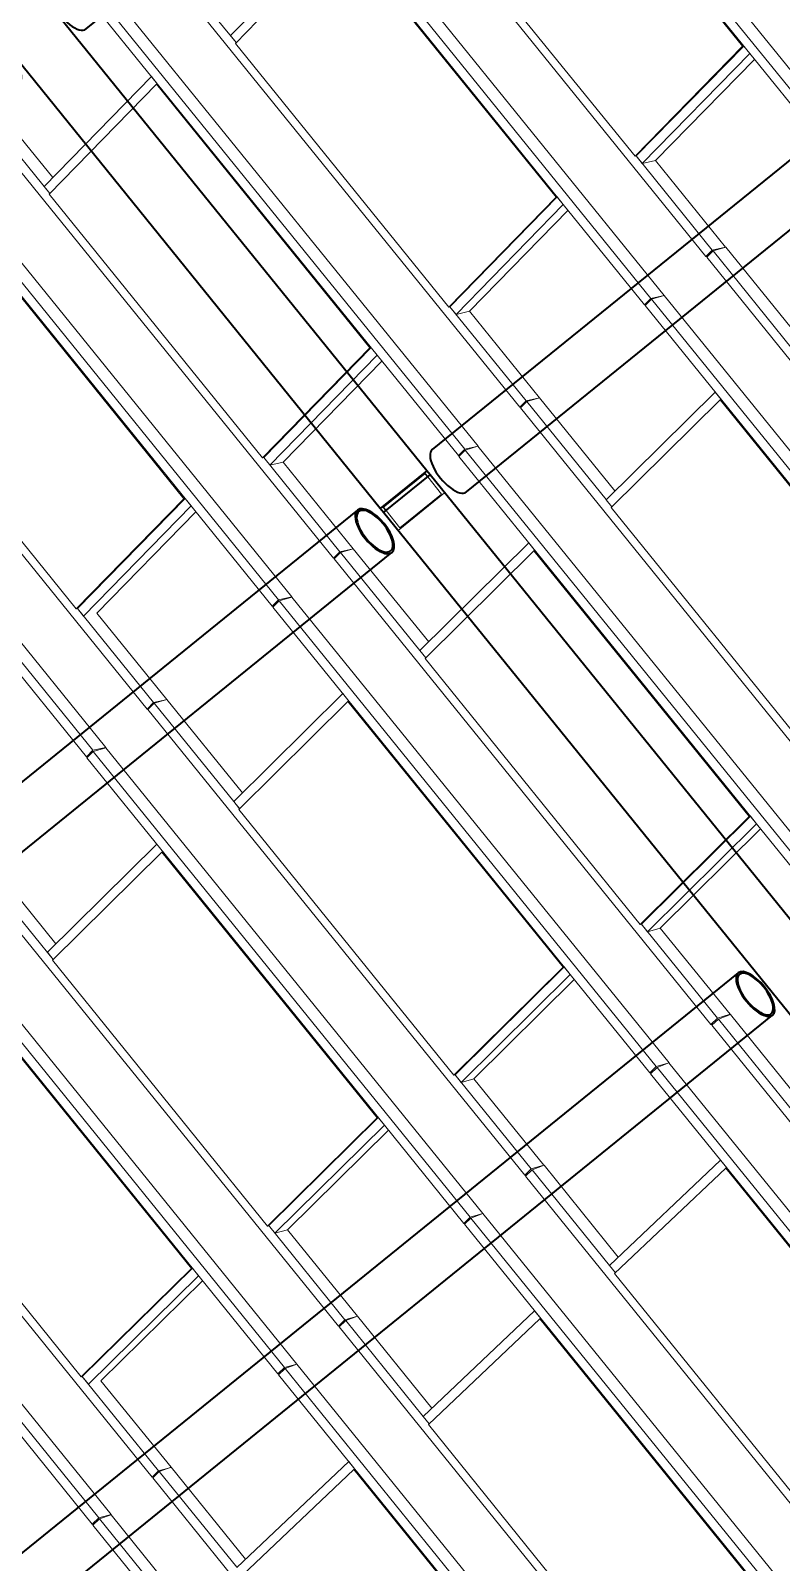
# Model space of a CAD drawing. Header units: millimetres. Extents: x 834681283 to 835686922, y 817551134 to 819407044.
# Drawn here: x 835241405 to 835245165, y 818125200 to 818132868 of the extents above; entities that cross this region are included whole.
import ezdxf

# ---------------------------------------------------------------- set-up
doc = ezdxf.new("R2010")
doc.units = ezdxf.units.MM
doc.header["$LTSCALE"] = 1200
doc.header["$MEASUREMENT"] = 0
doc.linetypes.add('P01-MAGP-P-RF$0$P01_MS_01_N1-FloorPlan-PART2OFUPPERROOFSETTINGOUT$0$BH DASHED2', pattern=[3, 2, -1])
doc.linetypes.add('P01-MAGP-P-RF$0$PHANTOM', pattern=[2.5, 1.25, -0.25, 0.25, -0.25, 0.25, -0.25])
doc.layers.add('P01-MAAN-P-EVA$0$HATCH', color=9, linetype='Continuous')
for name, color, linetype, lineweight in [('P01-MAGP-P-RF$0$MMH053__', 253, 'P01-MAGP-P-RF$0$PHANTOM', 40), ('P01-MAGP-P-RF$0$P01_MS_01_N1-FloorPlan-PART2OFUPPERROOFSETTINGOUT$0$S-BEAM', 253, 'Continuous', 35), ('P01-MAGP-P-RF$0$P01_MS_01_N1-FloorPlan-PART2OFUPPERROOFSETTINGOUT$0$S-BEAM-HIDN', 253, 'P01-MAGP-P-RF$0$P01_MS_01_N1-FloorPlan-PART2OFUPPERROOFSETTINGOUT$0$BH DASHED2', 18), ('P01-MAGP-P-RF$0$ROOF MESH HALF TONE$0$A-GLAZ', 253, 'Continuous', 9)]:
    doc.layers.add(name, color=color, linetype=linetype, lineweight=lineweight)

# ---------------------------------------------------------------- blocks, each defined once
blk = doc.blocks.new('P01-MAGP-P-RF$0$P01_MS_01_N1-FloorPlan-PART2OFUPPERROOFSETTINGOUT$0$Circular Hollow Sections - CHS273x10_PSB97-8445183-PART 2 OF  UPPER ROOF SETTING OUT')
at = {"layer": 'P01-MAGP-P-RF$0$P01_MS_01_N1-FloorPlan-PART2OFUPPERROOFSETTINGOUT$0$S-BEAM'}
for p, q in [((26075.5, 43501), (19094.9, 38613.1)), ((19251.5, 38389.5), (26232.1, 43277.4))]:
    blk.add_line(p, q, dxfattribs=at)
for centre, major_axis, start_param, end_param in [((26153.8, 43389.2), (-78.3, 111.8), 0, 3.141593), ((26153.8, 43389.2), (-72.6, 103.6), 0, 3.141593), ((26153.8, 43389.2), (-78.3, 111.8), 3.141593, 6.283185), ((26153.8, 43389.2), (-72.6, 103.6), 3.141593, 6.283185), ((19173.2, 38501.3), (-78.3, 111.8), 0, 3.141593)]:
    blk.add_ellipse(centre, major_axis=major_axis, ratio=0.422472, start_param=start_param, end_param=end_param, dxfattribs=at)
blk = doc.blocks.new('P01-MAGP-P-RF$0$P01_MS_01_N1-FloorPlan-PART2OFUPPERROOFSETTINGOUT$0$Circular Hollow Sections - CHS273x10_PSB97-8445133-PART 2 OF  UPPER ROOF SETTING OUT')
at = {"layer": 'P01-MAGP-P-RF$0$P01_MS_01_N1-FloorPlan-PART2OFUPPERROOFSETTINGOUT$0$S-BEAM'}
for p, q in [((24371, 45969.8), (17356.5, 41058.2)), ((17513, 40834.5), (24527.6, 45746.2))]:
    blk.add_line(p, q, dxfattribs=at)
for centre, major_axis, start_param, end_param in [((24449.3, 45858), (-78.3, 111.8), 0, 3.141593), ((24449.3, 45858), (-72.6, 103.6), 0, 3.141593), ((24449.3, 45858), (-78.3, 111.8), 3.141593, 6.283185), ((24449.3, 45858), (-72.6, 103.6), 3.141593, 6.283185), ((17434.7, 40946.4), (-78.3, 111.8), 0, 3.141593)]:
    blk.add_ellipse(centre, major_axis=major_axis, ratio=0.428032, start_param=start_param, end_param=end_param, dxfattribs=at)
blk = doc.blocks.new('P01-MAGP-P-RF$0$P01_MS_01_N1-FloorPlan-PART2OFUPPERROOFSETTINGOUT$0$Circular Hollow Sections - CHS273x10_PSB97-8442590-PART 2 OF  UPPER ROOF SETTING OUT')
at = {"layer": 'P01-MAGP-P-RF$0$P01_MS_01_N1-FloorPlan-PART2OFUPPERROOFSETTINGOUT$0$S-BEAM'}
for p, q in [((20440.9, 35893.3), (13424.7, 30980.5)), ((13581.3, 30756.9), (20597.5, 35669.7))]:
    blk.add_line(p, q, dxfattribs=at)
for centre, major_axis, start_param, end_param in [((20519.2, 35781.5), (-78.3, 111.8), 0, 3.141593), ((20519.2, 35781.5), (-78.3, 111.8), 3.141593, 6.283185), ((20519.2, 35781.5), (-72.6, 103.6), 3.141593, 6.283185), ((20519.2, 35781.5), (-72.6, 103.6), 0, 3.141593), ((13503, 30868.7), (-78.3, 111.8), 0, 3.141593)]:
    blk.add_ellipse(centre, major_axis=major_axis, ratio=0.424124, start_param=start_param, end_param=end_param, dxfattribs=at)
blk = doc.blocks.new('P01-MAGP-P-RF$0$P01_MS_01_N1-FloorPlan-PART2OFUPPERROOFSETTINGOUT$0$Circular Hollow Sections - CHS273x10_PSB97-8445173-PART 2 OF  UPPER ROOF SETTING OUT')
at = {"layer": 'P01-MAGP-P-RF$0$P01_MS_01_N1-FloorPlan-PART2OFUPPERROOFSETTINGOUT$0$S-BEAM'}
for p, q in [((27813.3, 41055.5), (20797, 36142.6)), ((20953.6, 35919), (27969.9, 40831.9))]:
    blk.add_line(p, q, dxfattribs=at)
for centre, major_axis, start_param, end_param in [((27891.6, 40943.7), (-78.3, 111.8), 0, 3.141593), ((27891.6, 40943.7), (-72.6, 103.6), 0, 3.141593), ((27891.6, 40943.7), (-78.3, 111.8), 3.141593, 6.283185), ((27891.6, 40943.7), (-72.6, 103.6), 3.141593, 6.283185), ((20875.3, 36030.8), (-78.3, 111.8), 0, 3.141593)]:
    blk.add_ellipse(centre, major_axis=major_axis, ratio=0.41957, start_param=start_param, end_param=end_param, dxfattribs=at)
blk = doc.blocks.new('P01-MAGP-P-RF$0$P01_MS_01_N1-FloorPlan-PART2OFUPPERROOFSETTINGOUT$0$Circular Hollow Sections - CHS273x10_PSB97-8457620-PART 2 OF  UPPER ROOF SETTING OUT')
at = {"layer": 'P01-MAGP-P-RF$0$P01_MS_01_N1-FloorPlan-PART2OFUPPERROOFSETTINGOUT$0$S-BEAM'}
for p, q in [((17004.8, 40812), (13508, 38363.5)), ((13664.6, 38139.9), (17161.4, 40588.3))]:
    blk.add_line(p, q, dxfattribs=at)
for centre, major_axis, start_param, end_param in [((17083.1, 40700.1), (-78.3, 111.8), 0, 3.141593), ((17083.1, 40700.1), (-72.6, 103.6), 0, 3.141593), ((17083.1, 40700.1), (-78.3, 111.8), 3.141593, 6.283185), ((17083.1, 40700.1), (-72.6, 103.6), 3.141593, 6.283185), ((13586.3, 38251.7), (-78.3, 111.8), 0, 3.141593)]:
    blk.add_ellipse(centre, major_axis=major_axis, ratio=0.412048, start_param=start_param, end_param=end_param, dxfattribs=at)
blk = doc.blocks.new('P01-MAGP-P-RF$0$P01_MS_01_N1-FloorPlan-PART2OFUPPERROOFSETTINGOUT$0$Circular Hollow Sections - CHS273x10_PSB97-8464791-PART 2 OF  UPPER ROOF SETTING OUT')
at = {"layer": 'P01-MAGP-P-RF$0$P01_MS_01_N1-FloorPlan-PART2OFUPPERROOFSETTINGOUT$0$S-BEAM'}
for p, q in [((18701.1, 38337.4), (15224.2, 35902.8)), ((15380.8, 35679.2), (18857.7, 38113.8))]:
    blk.add_line(p, q, dxfattribs=at)
for centre, major_axis, start_param, end_param in [((18779.4, 38225.6), (-78.3, 111.8), 3.141593, 6.283185), ((18779.4, 38225.6), (-72.6, 103.6), 0, 3.141593), ((18779.4, 38225.6), (-78.3, 111.8), 0, 3.141593), ((18779.4, 38225.6), (-72.6, 103.6), 3.141593, 6.283185), ((15302.5, 35791), (-78.3, 111.8), 0, 3.141593)]:
    blk.add_ellipse(centre, major_axis=major_axis, ratio=0.443225, start_param=start_param, end_param=end_param, dxfattribs=at)
blk = doc.blocks.new('P01-MAGP-P-RF$0$P01_MS_01_N1-FloorPlan-PART2OFUPPERROOFSETTINGOUT$0$Circular Hollow Sections - CHS273x16_PSB98-8464248-PART 2 OF  UPPER ROOF SETTING OUT')
at = {"layer": 'P01-MAGP-P-RF$0$P01_MS_01_N1-FloorPlan-PART2OFUPPERROOFSETTINGOUT$0$S-BEAM'}
for p, q in [((22137.1, 33418.6), (15092.1, 28485.7)), ((15484.7, 28427.3), (22293.7, 33195))]:
    blk.add_line(p, q, dxfattribs=at)
for major_axis, start_param, end_param in [((-78.3, 111.8), 3.141593, 6.283185), ((-78.3, 111.8), 0, 3.141593), ((-72.6, 103.6), 0, 3.141593), ((-72.6, 103.6), 3.141593, 6.283185)]:
    blk.add_ellipse((22215.4, 33306.8), major_axis=major_axis, ratio=0.429466, start_param=start_param, end_param=end_param, dxfattribs=at)
at = {"layer": 'P01-MAGP-P-RF$0$P01_MS_01_N1-FloorPlan-PART2OFUPPERROOFSETTINGOUT$0$S-BEAM-HIDN'}
for p, q in [((15092, 28485.6), (14969.5, 28399.9)), ((15126.1, 28176.2), (15484.6, 28427.3))]:
    blk.add_line(p, q, dxfattribs=at)
blk.add_ellipse((15047.8, 28288), major_axis=(-78.3, 111.8), ratio=0.429466, start_param=0, end_param=3.141593, dxfattribs=at)
blk = doc.blocks.new('P01-MAGP-P-RF$0$ROOF MESH HALF TONE')
at = {"layer": 'P01-MAGP-P-RF$0$ROOF MESH HALF TONE$0$A-GLAZ', "lineweight": 5}
for p, q in [((19469, 42408), (20819.5, 40480)), ((19502.8, 42438.1), (21224.4, 39980.3)), ((21291.8, 39990.7), (19570.2, 42448.5)), ((18809.6, 41939.1), (20529.5, 39482)), ((19811, 41910.6), (20785.9, 40518.8)), ((18485.4, 41719.2), (19835.3, 39791.8)), ((18519.1, 41749.3), (20240.4, 39291.7)), ((20308.1, 39302.2), (18586.9, 41759.8)), ((20210.3, 40007.4), (19236.1, 41399.2)), ((17860.4, 41281.1), (18257.4, 40714)), ((18231.4, 40751.1), (18805.1, 41262.6)), ((17826.7, 41251), (19546.9, 38793.8)), ((18253.5, 40710.5), (18827.2, 41222)), ((18827.2, 41222), (19801.6, 39830.6)), ((17503.1, 41031.1), (17850.6, 40534.8)), ((17536.9, 41061.2), (19257.4, 38603.8)), ((19325.1, 38614.2), (17604.5, 41071.6)), ((18231.4, 40751.1), (18257.4, 40714)), ((19227.6, 39319), (18253.5, 40710.5)), ((16877, 40592.9), (17274.2, 40025.7)), ((16944.6, 40603.3), (17294.3, 40103.9)), ((17248.2, 40062.8), (17822.7, 40574.6)), ((17850.6, 40534.8), (17822.7, 40574.6)), ((16843.2, 40562.8), (18564.1, 38105.3)), ((17270.3, 40022.2), (17844.8, 40533.9)), ((17850.6, 40534.8), (17844.8, 40533.9)), ((17844.8, 40533.9), (18818.9, 39142.6)), ((17850.6, 40534.8), (19223.6, 38573.7)), ((20785.9, 40518.8), (20210.3, 40007.4)), ((20216, 40008.2), (20791.7, 40519.7)), ((20216.1, 40008.3), (20791.8, 40519.8)), ((20791.7, 40519.7), (20785.9, 40518.8)), ((20819.6, 40480), (20791.8, 40519.8)), ((20244, 39968.5), (20819.6, 40480)), ((20840.9, 40449.4), (20311.3, 39978.8)), ((20819.5, 40480), (21190.6, 39950.2)), ((16555.6, 40373.7), (18275.4, 37916.6)), ((18342.6, 37926.6), (16622.8, 40383.7)), ((17248.2, 40062.8), (17274.2, 40025.7)), ((18244.5, 38630.9), (17270.3, 40022.2)), ((20216, 40008.2), (20210.3, 40007.4)), ((20216, 40008.2), (20563.3, 39512.1)), ((20216.1, 40008.3), (20244, 39968.5)), ((20244, 39968.5), (20311.3, 39978.8)), ((20311.3, 39978.8), (20630.8, 39522.4)), ((15859.5, 39874.4), (17581.2, 37416.6)), ((16863.5, 39846.2), (17837.5, 38454.5)), ((16869.3, 39847.1), (18241.5, 37886.5)), ((19801.6, 39830.6), (19227.6, 39319)), ((19233.4, 39320), (19807.5, 39831.6)), ((19233.4, 39319.9), (19807.4, 39831.5)), ((19807.4, 39831.5), (19801.6, 39830.6)), ((19835.3, 39791.8), (19807.5, 39831.6)), ((19261.2, 39280.2), (19835.3, 39791.8)), ((19856.8, 39761.1), (19329, 39290.7)), ((19835.3, 39791.8), (20206.6, 39261.6)), ((15575.6, 39686.6), (17294.4, 37229.9)), ((17360.6, 37239.3), (15641.8, 39696.1)), ((20529.5, 39482), (20563.3, 39512.1)), ((20567.5, 39507.5), (20533.1, 39478.2)), ((20563.3, 39512.1), (20630.8, 39522.4)), ((20631.9, 39521.9), (20567.5, 39507.5)), ((20567.5, 39507.5), (20928.6, 38991.3)), ((20631.9, 39521.9), (20975.3, 39031.2)), ((20539.3, 39483.5), (20529.5, 39482)), ((20533.1, 39478.2), (22252.1, 37021.2)), ((17261.3, 37942.8), (16286.5, 39334.4)), ((19233.4, 39319.9), (19227.6, 39319)), ((19233.4, 39320), (19261.2, 39280.2)), ((19233.4, 39319.9), (19580.6, 38823.9)), ((19261.2, 39280.2), (19329, 39290.7)), ((19328.9, 39290.7), (19648.4, 38834.3)), ((20206.6, 39261.6), (20240.4, 39291.7)), ((20214.1, 39262.7), (20206.6, 39261.6)), ((20242.7, 39287.2), (20208.4, 39257.8)), ((20240.4, 39291.7), (20308.1, 39302.2)), ((20307.6, 39301.8), (20242.7, 39287.2)), ((20242.7, 39287.2), (21965, 36829.3)), ((22029.9, 36843.9), (20307.6, 39301.8)), ((20208.4, 39257.8), (21567.8, 37317.8)), ((15889.1, 39159.6), (17260.3, 37199.8)), ((18818.9, 39142.6), (18244.5, 38630.9)), ((18250.3, 38631.8), (18824.7, 39143.5)), ((18250.3, 38631.8), (18824.7, 39143.5)), ((18824.7, 39143.5), (18818.9, 39142.6)), ((18278.1, 38592), (18852.5, 39103.8)), ((18874.1, 39073), (18345.8, 38602.4)), ((19546.9, 38793.8), (19580.6, 38823.9)), ((19584.4, 38819.6), (19550.2, 38790.2)), ((19580.6, 38823.9), (19648.4, 38834.3)), ((19649.5, 38834), (19584.4, 38819.6)), ((19584.4, 38819.6), (19946.4, 38302.3)), ((19649.5, 38834), (19993.3, 38342.6)), ((19555.9, 38795.2), (19546.9, 38793.8)), ((19550.2, 38790.2), (21269.4, 36333.2)), ((19946.2, 38302.2), (20527.8, 38801.8)), ((19968.9, 38260.9), (20550.4, 38760.5)), ((20555.8, 38761.7), (20527.8, 38801.8)), ((20556, 38761.8), (20550.4, 38760.5)), ((20550.4, 38760.5), (21534.1, 37356.7)), ((18250.3, 38631.8), (18244.5, 38630.9)), ((18250.3, 38631.8), (18597.9, 38135.4)), ((18278.2, 38592), (18345.8, 38602.4)), ((18345.8, 38602.4), (18665.5, 38145.8)), ((19223.6, 38573.7), (19257.4, 38603.8)), ((19231.5, 38574.9), (19223.6, 38573.7)), ((19259.6, 38599.2), (19225.4, 38569.7)), ((19257.4, 38603.8), (19325.1, 38614.2)), ((19324.7, 38613.5), (19259.6, 38599.2)), ((19259.6, 38599.2), (20981.6, 36141.4)), ((21046.7, 36155.7), (19324.7, 38613.5)), ((19225.4, 38569.7), (20584.1, 36630.5)), ((17837.5, 38454.5), (17261.3, 37942.8)), ((17267, 37943.7), (17843.3, 38455.4)), ((17843.3, 38455.4), (17837.5, 38454.5)), ((17871.1, 38415.6), (17843.2, 38455.3)), ((17294.8, 37903.8), (17871.1, 38415.6)), ((17892.5, 38385.1), (17362, 37913.9)), ((19946.2, 38302.2), (19972.8, 38264.3)), ((20951.4, 36856.8), (19968.9, 38260.9)), ((18564.1, 38105.3), (18597.9, 38135.4)), ((18601.1, 38131.6), (18566.9, 38102.2)), ((18597.9, 38135.4), (18665.5, 38145.8)), ((18666.3, 38145.8), (18601.1, 38131.6)), ((18601.1, 38131.6), (18963.7, 37613.5)), ((18666.3, 38145.8), (19010.5, 37653.9)), ((18963.5, 37613.4), (19544.7, 38113.7)), ((19572.8, 38073.7), (19544.7, 38113.7)), ((18571.9, 38106.5), (18564.1, 38105.3)), ((18566.9, 38102.2), (20286.4, 35645)), ((18986.1, 37572.2), (19567.3, 38072.5)), ((19572.9, 38073.7), (19567.3, 38072.5)), ((19567.3, 38072.5), (20550.4, 36669.3)), ((17267, 37943.7), (17261.3, 37942.8)), ((17267, 37943.7), (17615.1, 37446.7)), ((17267, 37943.6), (17267, 37943.6)), ((17267, 37943.6), (17294.8, 37903.8)), ((17362, 37913.9), (17682, 37457.1)), ((18241.5, 37886.5), (18275.4, 37916.6)), ((18249.8, 37887.7), (18241.5, 37886.5)), ((18277.6, 37911.6), (18243.3, 37882.1)), ((18243.3, 37882.1), (19601.4, 35943.2)), ((18275.4, 37916.6), (18342.6, 37926.6)), ((18342.5, 37925.5), (18277.6, 37911.6)), ((18277.6, 37911.6), (19999, 35453.9)), ((20063.9, 35467.8), (18342.5, 37925.5)), ((18963.5, 37613.4), (18990.1, 37575.6)), ((19968.3, 36168.8), (18986.1, 37572.2)), ((17581.2, 37416.6), (17615.1, 37446.7)), ((17617.6, 37443.4), (17583.4, 37414)), ((17615.1, 37446.7), (17676.1, 37455.9)), ((17682.6, 37457.2), (17617.6, 37443.4)), ((17617.6, 37443.4), (17980.5, 36925)), ((17682.6, 37457.2), (18027.1, 36965.1)), ((17980.4, 36924.9), (18562.7, 37426)), ((18590.7, 37386), (18562.7, 37426)), ((17587.6, 37417.6), (17581.2, 37416.6)), ((17583.4, 37414), (19303.4, 34956.7)), ((18003, 36883.7), (18585.2, 37384.8)), ((18590.8, 37386), (18585.2, 37384.8)), ((18585.2, 37384.8), (19567.8, 35982.1)), ((17260.3, 37199.8), (17294.4, 37229.9)), ((17269.1, 37201.1), (17260.3, 37199.8)), ((17296.5, 37224.5), (17262.1, 37195)), ((17262.1, 37195), (18619.9, 35255.9)), ((17294.4, 37229.9), (17360.6, 37239.3)), ((17360.9, 37237.8), (17296.5, 37224.5)), ((17296.5, 37224.5), (19017.3, 34767)), ((19081.7, 34780.3), (17360.9, 37237.8)), ((17980.4, 36924.9), (18006.9, 36887.1)), ((17992.8, 36907.4), (18007, 36887.2)), ((18985, 35480.8), (18003, 36883.7)), ((16634, 36755.1), (17023.4, 36199)), ((16698.4, 36768.4), (17042.9, 36276.3)), ((16996.9, 36236.8), (17581.6, 36738.7)), ((16599.6, 36725.6), (18320.2, 34268.2)), ((17019.4, 36195.6), (17604.2, 36697.5)), ((17609.7, 36698.6), (17604.2, 36697.5)), ((17604.2, 36697.5), (18586.3, 35294.8)), ((20550.4, 36669.3), (19968.3, 36168.8)), ((19974, 36170.1), (20556.1, 36670.6)), ((20556, 36670.5), (20550.4, 36669.3)), ((20584.2, 36630.5), (20556.1, 36670.6)), ((20002.1, 36130), (20584.2, 36630.5)), ((20602.3, 36604.4), (20067.1, 36144.2)), ((20584.1, 36630.5), (20947.4, 36111.9)), ((16316.4, 36538), (18036.6, 34080.7)), ((18100, 34093.2), (16379.9, 36550.4)), ((16996.9, 36236.8), (17023.4, 36199)), ((18001.5, 34793), (17019.4, 36195.6)), ((19973.9, 36170), (19968.3, 36168.8)), ((19972.3, 36172.3), (20320.7, 35674.5)), ((19973.9, 36170), (19973.9, 36170.1)), ((19974, 36170.1), (20002.1, 36130)), ((20002.1, 36130), (20067.1, 36144.2)), ((20067.1, 36144.2), (20385.8, 35688.7)), ((15615.6, 36037.1), (17336.9, 33579.5)), ((16624.2, 36010.4), (17606.2, 34607.6)), ((16629.7, 36011.5), (18001.9, 34051.1)), ((19567.8, 35982.1), (18985, 35480.8)), ((18990.6, 35482.1), (19573.4, 35983.3)), ((18990.6, 35482), (19573.3, 35983.2)), ((19573.3, 35983.2), (19567.8, 35982.1)), ((19601.5, 35943.2), (19573.4, 35983.3)), ((19018.7, 35442), (19601.5, 35943.2)), ((19619.8, 35916.9), (19083.6, 35455.8)), ((19601.4, 35943.2), (19964.7, 35424.5)), ((15337.5, 35851.9), (17056.7, 33394.9)), ((17118.9, 33406.4), (15399.6, 35863.4)), ((20286.4, 35645), (20320.7, 35674.5)), ((20325.5, 35669.3), (20290.6, 35640.7)), ((20320.7, 35674.5), (20385.8, 35688.7)), ((20387, 35688.1), (20325.5, 35669.3)), ((20325.5, 35669.3), (20678.1, 35165.2)), ((20387, 35688.1), (20725.5, 35204.2)), ((20299.4, 35647.9), (20286.4, 35645)), ((20290.6, 35640.7), (22009.4, 33183.5)), ((17017.9, 34105.1), (16035.4, 35507.8)), ((18990.6, 35482), (18985, 35480.8)), ((18989, 35484.3), (19337.6, 34986.2)), ((18990.6, 35482.1), (19018.7, 35442)), ((19018.7, 35442), (19083.6, 35455.8)), ((19083.6, 35455.8), (19402.6, 35000)), ((19964.7, 35424.5), (19999, 35453.9)), ((20002.1, 35448.8), (19967.2, 35420.1)), ((19999, 35453.9), (20063.9, 35467.8)), ((20063.5, 35467.4), (20002.1, 35448.8)), ((20002.1, 35448.8), (21724.5, 32991.1)), ((21785.9, 33009.7), (20063.5, 35467.4)), ((19975.2, 35426.7), (19964.7, 35424.5)), ((19967.2, 35420.1), (21320, 33489.8)), ((15650.9, 35324.5), (17021.8, 33365.3)), ((18586.3, 35294.8), (18001.5, 34793)), ((18007, 34794.1), (18591.9, 35296)), ((18007, 34794.1), (18591.9, 35296)), ((18591.9, 35296), (18586.3, 35294.8)), ((18619.9, 35255.9), (18591.9, 35296)), ((18035.1, 34754), (18619.9, 35255.9)), ((18638.3, 35229.7), (18099.5, 34767.3)), ((18619.9, 35255.9), (18982.9, 34737.5)), ((19303.4, 34956.7), (19337.6, 34986.2)), ((19342, 34981.3), (19307.2, 34952.6)), ((19337.6, 34986.2), (19402.6, 35000)), ((19403.7, 34999.6), (19342, 34981.3)), ((19342, 34981.3), (19695.3, 34476.4)), ((19403.7, 34999.6), (19742.5, 34515.2)), ((19315.3, 34959.2), (19303.4, 34956.7)), ((19307.2, 34952.6), (21026.2, 32495.4)), ((19695.1, 34476.2), (20287.1, 34963.3)), ((19718.3, 34434.3), (20310.3, 34921.5)), ((20315.3, 34923), (20287.1, 34963.3)), ((20315.5, 34923.1), (20310.3, 34921.5)), ((20310.3, 34921.5), (21301.8, 33506.6)), ((18007, 34794.1), (18001.5, 34793)), ((18005.5, 34796.3), (18354.6, 34297.7)), ((18035.1, 34754), (18099.5, 34767.3)), ((18099.5, 34767.3), (18419, 34311)), ((18982.9, 34737.5), (19017.3, 34767)), ((18993.4, 34739.7), (18982.9, 34737.5)), ((19020.2, 34761.8), (18985.3, 34733)), ((19017.3, 34767), (19081.7, 34780.3)), ((19081.5, 34779.7), (19020.2, 34761.8)), ((19020.2, 34761.8), (20742.4, 32304.1)), ((20803.6, 32322), (19081.5, 34779.7)), ((18985.3, 34733), (20352.9, 32781.2)), ((17606.2, 34607.6), (17017.9, 34105.1)), ((17023.2, 34106.2), (17611.6, 34608.6)), ((17023.3, 34106.2), (17611.6, 34608.7)), ((17611.6, 34608.7), (17606.2, 34607.6)), ((17639.6, 34568.5), (17611.6, 34608.6)), ((17051.3, 34066.1), (17639.6, 34568.5)), ((17658, 34542.5), (17114.8, 34078.6)), ((19695.1, 34476.2), (19722.2, 34437.5)), ((20708.4, 33019.1), (19718.3, 34434.3)), ((18320.2, 34268.2), (18354.6, 34297.7)), ((18358.5, 34293.1), (18323.5, 34264.4)), ((18354.6, 34297.7), (18419, 34311)), ((18419.8, 34310.8), (18358.5, 34293.1)), ((18358.5, 34293.1), (18712.2, 33787.7)), ((18419.8, 34310.8), (18758.9, 33826.2)), ((18330.8, 34270.4), (18320.2, 34268.2)), ((18323.5, 34264.4), (20042.9, 31807.2)), ((18712, 33787.5), (19305.2, 34276.1)), ((18735.2, 33745.7), (19328.4, 34234.3)), ((19333.5, 34235.8), (19305.2, 34276.1)), ((19333.7, 34235.8), (19328.4, 34234.3)), ((19328.4, 34234.3), (20319.4, 32820.1)), ((17023.3, 34106.2), (17017.9, 34105.1)), ((17021.7, 34108.4), (17371.5, 33609)), ((17023.2, 34106.2), (17051.3, 34066.1)), ((17114.8, 34078.6), (17434.9, 33621.6)), ((18001.9, 34051.1), (18036.6, 34080.7)), ((18012.5, 34053.2), (18001.9, 34051.1)), ((18039.3, 34075.2), (18004.3, 34046.4)), ((18036.6, 34080.7), (18100, 34093.2)), ((18100, 34092.2), (18039.3, 34075.2)), ((18039.3, 34075.2), (19761.1, 31617.6)), ((19821.7, 31634.6), (18100, 34092.2)), ((18004.3, 34046.4), (19371.5, 32094.8)), ((18712, 33787.5), (18739, 33748.9)), ((19724.9, 32331.2), (18735.2, 33745.7)), ((17336.9, 33579.5), (17371.5, 33609)), ((17374.7, 33604.9), (17339.7, 33576.1)), ((17371.5, 33609), (17433.8, 33621.3)), ((17435.5, 33621.8), (17374.7, 33604.9)), ((17374.7, 33604.9), (17728.7, 33099.2)), ((17435.5, 33621.8), (17774.7, 33137)), ((17728.6, 33099.1), (18324.4, 33589.2)), ((18352.6, 33548.9), (18324.4, 33589.2)), ((17346, 33581.3), (17336.9, 33579.5)), ((17339.7, 33576.1), (19059.4, 31118.8)), ((17751.8, 33057.3), (18347.6, 33547.5)), ((18352.8, 33548.9), (18347.6, 33547.5)), ((18347.6, 33547.5), (19338, 32133.7)), ((17021.8, 33365.3), (17056.7, 33394.9)), ((17032.6, 33367.3), (17021.8, 33365.3)), ((17059.4, 33389.2), (17024.1, 33360.2)), ((17024.1, 33360.2), (18391.1, 31408.5)), ((17056.7, 33394.9), (17118.9, 33406.4)), ((17119, 33405.1), (17059.4, 33389.2)), ((17059.4, 33389.2), (18780.6, 30931.6)), ((18840.3, 30947.5), (17119, 33405.1))]:
    blk.add_line(p, q, dxfattribs=at)
blk = doc.blocks.new('P01-MAGP-P-RF')
at = {"layer": 'P01-MAGP-P-RF$0$P01_MS_01_N1-FloorPlan-PART2OFUPPERROOFSETTINGOUT$0$S-BEAM'}
for p, q in [((835243389.1, 818130664.9), (835239613.5, 818135327.5)), ((835243155.9, 818130476.1), (835239380.4, 818135138.7)), ((835243389.1, 818130664.9), (835243155.9, 818130476.1)), ((835243171.2, 818130482.7), (835243379.5, 818130651.3)), ((835243379.5, 818130651.3), (835243393.6, 818130633.9)), ((835243406, 818130644), (835243389.1, 818130664.9)), ((835243172.9, 818130455.2), (835243406, 818130644)), ((835247191, 818125969.8), (835243406, 818130644)), ((835243172.9, 818130455.2), (835243155.9, 818130476.1)), ((835243185.3, 818130465.2), (835243171.2, 818130482.7)), ((835246957.8, 818125781), (835243172.9, 818130455.2))]:
    blk.add_line(p, q, dxfattribs=at)
at = {"layer": 'P01-MAGP-P-RF$0$P01_MS_01_N1-FloorPlan-PART2OFUPPERROOFSETTINGOUT$0$S-BEAM-HIDN'}
for p, q in [((835243393.6, 818130633.9), (835243463.3, 818130547.9)), ((835243245.4, 818130365.6), (835243478.6, 818130554.4)), ((835243463.3, 818130547.9), (835243255, 818130379.2)), ((835243255, 818130379.2), (835243185.3, 818130465.2))]:
    blk.add_line(p, q, dxfattribs=at)
at = {"layer": 'P01-MAGP-P-RF$0$MMH053__', "rotation": 3.998948738169357}
blk.add_blockref('P01-MAGP-P-RF$0$ROOF MESH HALF TONE', (835227060.7, 818090920.1), dxfattribs=at)
at = {"layer": 'P01-MAGP-P-RF$0$P01_MS_01_N1-FloorPlan-PART2OFUPPERROOFSETTINGOUT$0$S-BEAM', "rotation": 3.998948738169357}
for name in ['P01-MAGP-P-RF$0$P01_MS_01_N1-FloorPlan-PART2OFUPPERROOFSETTINGOUT$0$Circular Hollow Sections - CHS273x10_PSB97-8445133-PART 2 OF  UPPER ROOF SETTING OUT', 'P01-MAGP-P-RF$0$P01_MS_01_N1-FloorPlan-PART2OFUPPERROOFSETTINGOUT$0$Circular Hollow Sections - CHS273x10_PSB97-8445183-PART 2 OF  UPPER ROOF SETTING OUT', 'P01-MAGP-P-RF$0$P01_MS_01_N1-FloorPlan-PART2OFUPPERROOFSETTINGOUT$0$Circular Hollow Sections - CHS273x10_PSB97-8445173-PART 2 OF  UPPER ROOF SETTING OUT', 'P01-MAGP-P-RF$0$P01_MS_01_N1-FloorPlan-PART2OFUPPERROOFSETTINGOUT$0$Circular Hollow Sections - CHS273x10_PSB97-8457620-PART 2 OF  UPPER ROOF SETTING OUT', 'P01-MAGP-P-RF$0$P01_MS_01_N1-FloorPlan-PART2OFUPPERROOFSETTINGOUT$0$Circular Hollow Sections - CHS273x10_PSB97-8464791-PART 2 OF  UPPER ROOF SETTING OUT', 'P01-MAGP-P-RF$0$P01_MS_01_N1-FloorPlan-PART2OFUPPERROOFSETTINGOUT$0$Circular Hollow Sections - CHS273x10_PSB97-8442590-PART 2 OF  UPPER ROOF SETTING OUT']:
    blk.add_blockref(name, (835227060.7, 818090920.1), dxfattribs=at)
at = {"layer": 'P01-MAGP-P-RF$0$P01_MS_01_N1-FloorPlan-PART2OFUPPERROOFSETTINGOUT$0$S-BEAM', "linetype": 'P01-MAGP-P-RF$0$P01_MS_01_N1-FloorPlan-PART2OFUPPERROOFSETTINGOUT$0$BH DASHED2', "lineweight": 18, "rotation": 3.998948738169357}
blk.add_blockref('P01-MAGP-P-RF$0$P01_MS_01_N1-FloorPlan-PART2OFUPPERROOFSETTINGOUT$0$Circular Hollow Sections - CHS273x16_PSB98-8464248-PART 2 OF  UPPER ROOF SETTING OUT', (835227060.7, 818090920.1), dxfattribs=at)
blk = doc.blocks.new('P01-MAAN-P-EVA')
at = {"layer": 'P01-MAAN-P-EVA$0$HATCH', "ltscale": 0.1}
h = blk.add_hatch(dxfattribs=at)
h.set_pattern_fill('_USER', color=240, scale=1000, angle=45, pattern_type=0)
h.set_pattern_definition([(45, (0, 0), (-707.1067812, 707.1067812), [])])
edge = h.paths.add_edge_path()
edge.add_arc((835196988.9, 818165277), 4500, 18.1416, 95.30201, ccw=False)
edge.add_line((835201265.2, 818166678.1), (835207845.7, 818146594.5))
edge.add_line((835207845.7, 818146594.5), (835213873.1, 818060376.1))
edge.add_line((835213873.1, 818060376.1), (835249478.8, 818062865.3))
edge.add_line((835249478.8, 818062865.3), (835248374, 818055694))
edge.add_line((835248374, 818055694), (835252895, 818008746))
edge.add_line((835252895, 818008746), (835250408, 818006215))
edge.add_line((835250408, 818006215), (835243261, 818005049))
edge.add_line((835243261, 818005049), (835236208.1, 818004470.2))
edge.add_line((835236208.1, 818004470.2), (835241213, 818020285.1))
edge.add_line((835241213, 818020285.1), (835241220.2, 818039416))
edge.add_line((835241220.2, 818039416), (835229055.7, 818038576))
edge.add_line((835229055.7, 818038576), (835228294.9, 818049593.8))
edge.add_line((835228294.9, 818049593.8), (835229458.6, 818057956.2))
edge.add_line((835229458.6, 818057956.2), (835210625.8, 818056639.6))
edge.add_line((835210625.8, 818056639.6), (835209478.3, 818073053.1))
edge.add_line((835209478.3, 818073053.1), (835194734, 818069578))
edge.add_line((835194734, 818069578), (835179214, 818138785))
edge.add_line((835179214, 818138785), (835191844, 818148372))
edge.add_line((835191844, 818148372), (835202738.6, 818150939.9))
edge.add_line((835202738.6, 818150939.9), (835196573.1, 818169757.7))

msp = doc.modelspace()

# ---------------------------------------------------------------- block references
msp.add_blockref('P01-MAGP-P-RF', (0, 0))

# ---------------------------------------------------------------- next in the draw order: block references
msp.add_blockref('P01-MAAN-P-EVA', (0, 0))

doc.saveas('drawing.dxf')
